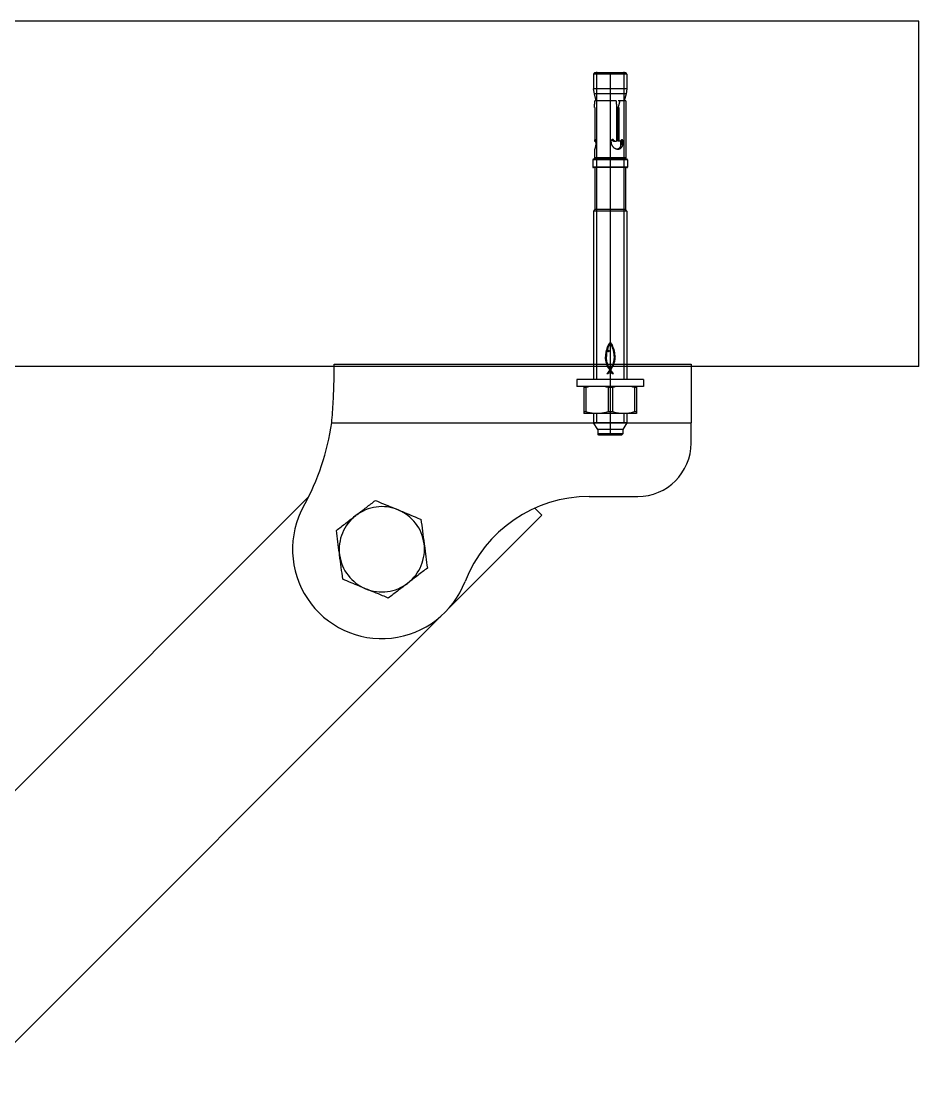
# Model space of a CAD drawing. Header units: millimetres. Extents: x 0 to 42050, y 0 to 29700.
# Drawn here: x 11648 to 13295, y 19559 to 21497 of the extents above; entities that cross this region are included whole.
import ezdxf

# ---------------------------------------------------------------- set-up
doc = ezdxf.new("R2010")
doc.units = ezdxf.units.MM
doc.header["$LTSCALE"] = 50
doc.linetypes.add('CENTER', pattern=[50.8, 31.75, -6.35, 6.35, -6.35])
doc.layers.add('KVC', color=7, linetype='Continuous')

msp = doc.modelspace()

# ---------------------------------------------------------------- linework, layer by layer
at = {"color": 7, "linetype": 'Continuous', "lineweight": 25}
for p, q in [((13295.5, 21497.4), (7381.9, 21497.4)), ((13295.5, 20863.8), (13295.5, 21497.4)), ((13295.5, 20863.8), (7381.9, 20863.8))]:
    msp.add_line(p, q, dxfattribs=at)
at = {"color": 3, "linetype": 'CENTER'}
for p, q in [((12698.8, 21399.9), (12698.8, 21373.3)), ((12759.6, 21399.9), (12698.8, 21399.9)), ((12757, 21402.4), (12701.3, 21402.4)), ((12704, 21404.2), (12704, 20840.4)), ((12729.2, 21402.4), (12729.2, 20738.2)), ((12754.4, 21404.2), (12754.4, 20840.4)), ((12759.6, 21399.9), (12759.6, 21373.3)), ((12700.1, 21364.1), (12698.8, 21373.3)), ((12759.6, 21373.3), (12698.8, 21373.3)), ((12703.5, 21351.3), (12700.1, 21364.1)), ((12758.3, 21364.1), (12700.1, 21364.1)), ((12758.3, 21364.1), (12754.9, 21351.3)), ((12759.6, 21373.3), (12758.3, 21364.1)), ((12700.6, 21338.8), (12700.6, 21338.8)), ((12700.7, 21338.8), (12700.6, 21338.8)), ((12700.7, 21338.8), (12700.7, 21279.7)), ((12739.9, 21351.3), (12700.9, 21351.3)), ((12741, 21338.8), (12741, 21278.6)), ((12745.2, 21338.8), (12741, 21338.8)), ((12742.5, 21338.8), (12742.5, 21279.7)), ((12746.8, 21351.3), (12744.1, 21351.3)), ((12745.2, 21338.8), (12745.2, 21279.7)), ((12757.8, 21351.3), (12746.8, 21351.3)), ((12757.8, 21351.3), (12757.8, 21246.6)), ((12742.5, 21325.8), (12741, 21325.8)), ((12700.7, 21279.6), (12700.7, 21279.7)), ((12700.7, 21279.4), (12700.7, 21279.6)), ((12700.7, 21279.3), (12700.7, 21279.4)), ((12700.7, 21279.2), (12700.7, 21279.3)), ((12700.7, 21279.1), (12700.7, 21279.2)), ((12700.7, 21279), (12700.7, 21279.1)), ((12700.7, 21278.8), (12700.7, 21279)), ((12700.7, 21278.7), (12700.7, 21278.8)), ((12700.7, 21278.6), (12700.7, 21278.7)), ((12700.7, 21278.5), (12700.7, 21278.6)), ((12700.7, 21278.4), (12700.7, 21278.5)), ((12700.7, 21278.3), (12700.7, 21278.4)), ((12700.7, 21278.1), (12700.7, 21278.3)), ((12700.7, 21278), (12700.7, 21278.1)), ((12701.3, 21278.2), (12701.2, 21277.9)), ((12701.4, 21278.5), (12701.3, 21278.2)), ((12701.5, 21278.7), (12701.4, 21278.5)), ((12701.6, 21279), (12701.5, 21278.7)), ((12701.7, 21279.6), (12701.6, 21279.3)), ((12701.6, 21279.3), (12701.6, 21279)), ((12701.8, 21279.7), (12701.7, 21279.6)), ((12702.6, 21279.6), (12701.7, 21279.6)), ((12701.8, 21279.8), (12701.8, 21279.7)), ((12701.9, 21279.8), (12701.8, 21279.8)), ((12701.8, 21279.7), (12701.8, 21279.7)), ((12701.9, 21279.9), (12701.9, 21279.8)), ((12702, 21279.9), (12701.9, 21279.9)), ((12702, 21279.9), (12702, 21279.9)), ((12702, 21279.9), (12702, 21279.9)), ((12702.1, 21279.9), (12702, 21279.9)), ((12702.3, 21279.9), (12702, 21279.9)), ((12702.2, 21279.9), (12702.1, 21280)), ((12702.1, 21280), (12702.1, 21279.9)), ((12702.1, 21280), (12702.1, 21280)), ((12702.1, 21279.9), (12702.1, 21279.9)), ((12702.2, 21279.9), (12702.2, 21279.9)), ((12702.3, 21279.9), (12702.2, 21279.9)), ((12702.4, 21279.9), (12702.3, 21279.9)), ((12702.4, 21279.8), (12702.4, 21279.9)), ((12702.5, 21279.8), (12702.4, 21279.8)), ((12702.5, 21279.7), (12702.5, 21279.8)), ((12702.6, 21279.7), (12702.5, 21279.7)), ((12702.6, 21279.6), (12702.6, 21279.7)), ((12702.7, 21279.5), (12702.6, 21279.6)), ((12702.7, 21279.4), (12702.7, 21279.5)), ((12702.8, 21279.3), (12702.7, 21279.4)), ((12702.8, 21279.2), (12702.8, 21279.3)), ((12702.9, 21279.1), (12702.8, 21279.2)), ((12702.9, 21279), (12702.9, 21279.1)), ((12702.9, 21278.9), (12702.9, 21279)), ((12703, 21278.8), (12702.9, 21278.9)), ((12703, 21278.6), (12703, 21278.8)), ((12703, 21278.5), (12703, 21278.6)), ((12703.1, 21278.3), (12703, 21278.5)), ((12703.1, 21278.2), (12703.1, 21278.3)), ((12703.1, 21278), (12703.1, 21278.2)), ((12731.1, 21278.3), (12731, 21278.1)), ((12731.2, 21278.6), (12731.1, 21278.4)), ((12731.1, 21278.4), (12731.1, 21278.3)), ((12731.3, 21278.8), (12731.2, 21278.6)), ((12731.4, 21279), (12731.3, 21278.8)), ((12731.5, 21279.1), (12731.4, 21279)), ((12731.7, 21279.3), (12731.5, 21279.1)), ((12731.8, 21279.4), (12731.7, 21279.3)), ((12731.9, 21279.5), (12731.8, 21279.4)), ((12732.1, 21279.6), (12731.9, 21279.5)), ((12732.3, 21279.7), (12732.1, 21279.6)), ((12732.2, 21279.6), (12732.1, 21279.6)), ((12732.2, 21279.6), (12732.2, 21279.6)), ((12732.3, 21279.6), (12732.2, 21279.6)), ((12732.4, 21279.8), (12732.3, 21279.7)), ((12732.3, 21279.5), (12732.3, 21279.6)), ((12732.4, 21279.5), (12732.3, 21279.5)), ((12732.6, 21279.9), (12732.4, 21279.8)), ((12732.4, 21279.4), (12732.4, 21279.5)), ((12732.7, 21279.1), (12732.4, 21279.4)), ((12735.3, 21279.4), (12732.4, 21279.4)), ((12732.8, 21280), (12732.6, 21279.9)), ((12733, 21278.8), (12732.7, 21279.1)), ((12733, 21280), (12732.8, 21280)), ((12733.2, 21280), (12733, 21280)), ((12733.3, 21278.4), (12733, 21278.8)), ((12733.4, 21280.1), (12733.2, 21280)), ((12733.6, 21278.1), (12733.3, 21278.4)), ((12733.6, 21280.1), (12733.4, 21280.1)), ((12733.8, 21280.1), (12733.6, 21280.1)), ((12733.9, 21277.9), (12733.6, 21278.1)), ((12734, 21280), (12733.8, 21280.1)), ((12734.2, 21280), (12734, 21280)), ((12734.4, 21280), (12734.2, 21280)), ((12734.6, 21279.9), (12734.4, 21280)), ((12734.8, 21279.8), (12734.6, 21279.9)), ((12734.9, 21279.7), (12734.8, 21279.8)), ((12735.1, 21279.6), (12734.9, 21279.7)), ((12735.3, 21279.4), (12735.1, 21279.6)), ((12735.5, 21279.1), (12735.3, 21279.4)), ((12735.8, 21278.8), (12735.5, 21279.1)), ((12736.1, 21278.4), (12735.8, 21278.8)), ((12736.4, 21278.1), (12736.1, 21278.4)), ((12736.7, 21277.9), (12736.4, 21278.1)), ((12741, 21278.2), (12740.9, 21278)), ((12741, 21278.5), (12741, 21278.6)), ((12741, 21278.4), (12741, 21278.5)), ((12741, 21278.4), (12741, 21278.3)), ((12741, 21278.3), (12741, 21278.2)), ((12742.5, 21279.6), (12742.5, 21279.7)), ((12745.2, 21279.7), (12742.5, 21279.7)), ((12742.5, 21279.4), (12742.5, 21279.6)), ((12742.5, 21279.3), (12742.5, 21279.4)), ((12742.5, 21279.2), (12742.5, 21279.3)), ((12742.6, 21279.1), (12742.5, 21279.2)), ((12742.6, 21279), (12742.6, 21279.1)), ((12742.6, 21278.8), (12742.6, 21279)), ((12742.7, 21278.7), (12742.6, 21278.8)), ((12742.7, 21278.6), (12742.7, 21278.7)), ((12742.7, 21278.5), (12742.7, 21278.6)), ((12742.8, 21278.4), (12742.7, 21278.5)), ((12745.4, 21278.5), (12742.7, 21278.5)), ((12742.9, 21278.2), (12742.8, 21278.4)), ((12743, 21278.1), (12742.9, 21278.2)), ((12743, 21278), (12743, 21278.1)), ((12745.2, 21279.6), (12745.2, 21279.7)), ((12745.2, 21279.4), (12745.2, 21279.6)), ((12745.2, 21279.3), (12745.2, 21279.4)), ((12745.2, 21279.2), (12745.2, 21279.3)), ((12745.2, 21279.1), (12745.2, 21279.2)), ((12745.3, 21279), (12745.2, 21279.1)), ((12745.3, 21278.8), (12745.3, 21279)), ((12745.3, 21278.7), (12745.3, 21278.8)), ((12745.4, 21278.6), (12745.3, 21278.7)), ((12745.4, 21278.5), (12745.4, 21278.6)), ((12745.5, 21278.4), (12745.4, 21278.5)), ((12745.6, 21278.2), (12745.5, 21278.4)), ((12745.7, 21278.1), (12745.6, 21278.2)), ((12745.7, 21278), (12745.7, 21278.1)), ((12748.7, 21278.2), (12748.5, 21277.9)), ((12749, 21278.5), (12748.7, 21278.2)), ((12749.2, 21278.7), (12749, 21278.5)), ((12749.4, 21279), (12749.2, 21278.7)), ((12749.3, 21278.6), (12749.2, 21278.8)), ((12749.3, 21278.5), (12749.3, 21278.6)), ((12749.3, 21278.3), (12749.3, 21278.5)), ((12749.4, 21278.1), (12749.3, 21278.3)), ((12749.6, 21279.3), (12749.4, 21279)), ((12749.4, 21278), (12749.4, 21278.1)), ((12749.9, 21279.6), (12749.6, 21279.3)), ((12749.9, 21279.7), (12749.9, 21279.6)), ((12750, 21279.7), (12749.9, 21279.7)), ((12750.1, 21279.8), (12750, 21279.7)), ((12750.2, 21279.8), (12750.1, 21279.8)), ((12750.3, 21279.9), (12750.2, 21279.8)), ((12750.4, 21279.9), (12750.3, 21279.9)), ((12750.5, 21279.9), (12750.4, 21279.9)), ((12750.5, 21279.9), (12750.5, 21279.9)), ((12750.6, 21279.9), (12750.5, 21279.9)), ((12750.7, 21279.9), (12750.6, 21279.9)), ((12750.7, 21280), (12750.7, 21279.9)), ((12750.8, 21280), (12750.7, 21280)), ((12750.9, 21279.9), (12750.8, 21280)), ((12751, 21279.9), (12750.9, 21279.9)), ((12751.1, 21279.9), (12751, 21279.9)), ((12751.2, 21279.9), (12751.1, 21279.9)), ((12751.3, 21279.8), (12751.2, 21279.9)), ((12751.4, 21279.8), (12751.3, 21279.8)), ((12751.5, 21279.7), (12751.4, 21279.8)), ((12751.6, 21279.7), (12751.5, 21279.7)), ((12751.7, 21279.6), (12751.6, 21279.7)), ((12751.8, 21279.5), (12751.7, 21279.6)), ((12751.8, 21279.4), (12751.8, 21279.5)), ((12751.9, 21279.3), (12751.8, 21279.4)), ((12752, 21279.2), (12751.9, 21279.3)), ((12752, 21279.1), (12752, 21279.2)), ((12752.1, 21279), (12752, 21279.1)), ((12752.2, 21278.9), (12752.1, 21279)), ((12752.2, 21278.8), (12752.2, 21278.9)), ((12752.3, 21278.6), (12752.2, 21278.8)), ((12752.3, 21278.5), (12752.3, 21278.6)), ((12752.3, 21278.3), (12752.3, 21278.5)), ((12752.4, 21278.2), (12752.3, 21278.3)), ((12752.4, 21278), (12752.4, 21278.2)), ((12700.7, 21262.4), (12700.6, 21262.3)), ((12700.6, 21262.3), (12700.6, 21262.2)), ((12700.6, 21262.2), (12700.6, 21262.1)), ((12700.6, 21262.1), (12700.6, 21246.6)), ((12700.6, 21262.1), (12700.6, 21262.1)), ((12700.7, 21277.9), (12700.7, 21278)), ((12700.7, 21277.8), (12700.7, 21277.9)), ((12700.7, 21277.7), (12700.7, 21277.8)), ((12700.8, 21277.6), (12700.7, 21277.7)), ((12700.7, 21277.7), (12700.7, 21277.7)), ((12700.7, 21277.6), (12700.7, 21277.7)), ((12700.7, 21277.5), (12700.7, 21277.6)), ((12700.8, 21277.4), (12700.7, 21277.5)), ((12700.8, 21262.9), (12700.7, 21262.7)), ((12700.7, 21262.7), (12700.7, 21262.5)), ((12700.7, 21262.5), (12700.7, 21262.4)), ((12700.8, 21277.5), (12700.8, 21277.6)), ((12700.8, 21277.4), (12700.8, 21277.5)), ((12700.8, 21277.5), (12700.8, 21277.5)), ((12700.8, 21277.3), (12700.8, 21277.4)), ((12700.8, 21277.4), (12700.8, 21277.4)), ((12700.8, 21277.3), (12700.8, 21277.4)), ((12700.9, 21277.3), (12700.8, 21277.3)), ((12700.8, 21277.2), (12700.8, 21277.3)), ((12700.8, 21277.1), (12700.8, 21277.2)), ((12700.8, 21277), (12700.8, 21277.1)), ((12700.8, 21276.9), (12700.8, 21277)), ((12700.8, 21277), (12700.8, 21277)), ((12700.8, 21276.8), (12700.8, 21276.9)), ((12700.9, 21276.7), (12700.8, 21276.8)), ((12700.8, 21276.8), (12700.8, 21276.8)), ((12700.9, 21263.1), (12700.8, 21262.9)), ((12700.9, 21277.2), (12700.9, 21277.3)), ((12700.9, 21277.3), (12700.9, 21277.3)), ((12700.9, 21277.3), (12700.9, 21277.3)), ((12701, 21277.3), (12700.9, 21277.2)), ((12700.9, 21277.2), (12700.9, 21277.2)), ((12700.9, 21277.2), (12700.9, 21277.2)), ((12703.1, 21277.2), (12700.9, 21277.2)), ((12700.9, 21277.2), (12700.9, 21277.2)), ((12700.9, 21277.2), (12700.9, 21277.2)), ((12700.9, 21277.2), (12700.9, 21277.2)), ((12700.9, 21277.2), (12700.9, 21277.2)), ((12703.1, 21277.2), (12700.9, 21277.2)), ((12700.9, 21276.6), (12700.9, 21276.7)), ((12700.9, 21276.7), (12700.9, 21276.7)), ((12700.9, 21276.5), (12700.9, 21276.6)), ((12700.9, 21276.6), (12700.9, 21276.6)), ((12700.9, 21276.6), (12700.9, 21276.6)), ((12701, 21276.5), (12700.9, 21276.5)), ((12701, 21263.4), (12700.9, 21263.1)), ((12701.1, 21277.4), (12701, 21277.3)), ((12701, 21277.3), (12701, 21277.3)), ((12701, 21277.3), (12701, 21277.3)), ((12701, 21276.5), (12701, 21276.5)), ((12703.1, 21276.5), (12701, 21276.5)), ((12701.1, 21263.7), (12701, 21263.4)), ((12701.2, 21277.6), (12701.1, 21277.5)), ((12701.1, 21277.5), (12701.1, 21277.4)), ((12701.1, 21277.4), (12701.1, 21277.4)), ((12701.2, 21264), (12701.1, 21263.7)), ((12701.2, 21277.9), (12701.2, 21277.8)), ((12703.1, 21277.9), (12701.2, 21277.9)), ((12701.2, 21277.8), (12701.2, 21277.7)), ((12701.2, 21277.7), (12701.2, 21277.6)), ((12701.3, 21264.4), (12701.2, 21264)), ((12701.5, 21264.9), (12701.3, 21264.4)), ((12701.6, 21265.5), (12701.5, 21264.9)), ((12701.8, 21266.1), (12701.6, 21265.5)), ((12702, 21266.7), (12701.8, 21266.1)), ((12702.2, 21267.5), (12702, 21266.7)), ((12702.4, 21268.2), (12702.2, 21267.5)), ((12702.5, 21269), (12702.4, 21268.2)), ((12702.7, 21269.8), (12702.5, 21269)), ((12702.8, 21270.7), (12702.7, 21269.8)), ((12702.9, 21271.6), (12702.8, 21270.7)), ((12703, 21272.5), (12702.9, 21271.6)), ((12703.1, 21275.2), (12703, 21274.8)), ((12703, 21274.4), (12703, 21274.8)), ((12703, 21274.4), (12703, 21274)), ((12703, 21274), (12703, 21273.6)), ((12703, 21273.6), (12703, 21273.3)), ((12703, 21273.3), (12703, 21272.9)), ((12703, 21272.9), (12703, 21272.5)), ((12703.1, 21277.9), (12703.1, 21278)), ((12703.1, 21277.7), (12703.1, 21277.9)), ((12703.1, 21277.6), (12703.1, 21277.7)), ((12703.1, 21277.4), (12703.1, 21277.6)), ((12703.1, 21277.4), (12703.1, 21277.3)), ((12703.1, 21277.3), (12703.1, 21277.1)), ((12703.1, 21277.1), (12703.1, 21276.7)), ((12703.1, 21276.7), (12703.1, 21276.4)), ((12703.1, 21276.4), (12703.1, 21276)), ((12703.1, 21276), (12703.1, 21275.6)), ((12703.1, 21275.6), (12703.1, 21275.2)), ((12731, 21278.1), (12731, 21277.9)), ((12731, 21277.9), (12731, 21277.7)), ((12731, 21277.5), (12731, 21277.7)), ((12731, 21277.3), (12731, 21277.5)), ((12731.1, 21277.1), (12731, 21277.3)), ((12731.1, 21276.7), (12731.1, 21277.1)), ((12731.2, 21276.2), (12731.1, 21276.7)), ((12731.2, 21275.8), (12731.2, 21276.2)), ((12731.2, 21275.3), (12731.2, 21275.8)), ((12731.3, 21274.8), (12731.2, 21275.3)), ((12731.3, 21274.4), (12731.3, 21274.8)), ((12731.3, 21273.8), (12731.3, 21274.4)), ((12731.4, 21273.3), (12731.3, 21273.8)), ((12731.5, 21272.8), (12731.4, 21273.3)), ((12731.6, 21272.2), (12731.5, 21272.8)), ((12731.8, 21271.7), (12731.6, 21272.2)), ((12731.9, 21271.2), (12731.8, 21271.7)), ((12732.1, 21270.6), (12731.9, 21271.2)), ((12732.4, 21270.1), (12732.1, 21270.6)), ((12732.6, 21269.6), (12732.4, 21270.1)), ((12732.9, 21269.1), (12732.6, 21269.6)), ((12733.2, 21268.5), (12732.9, 21269.1)), ((12733.6, 21267.8), (12733.2, 21268.5)), ((12734.1, 21267.2), (12733.6, 21267.8)), ((12734.3, 21277.6), (12733.9, 21277.9)), ((12734.5, 21266.7), (12734.1, 21267.2)), ((12734.7, 21277.3), (12734.3, 21277.6)), ((12735, 21266.1), (12734.5, 21266.7)), ((12735, 21277.1), (12734.7, 21277.3)), ((12735.4, 21276.9), (12735, 21277.1)), ((12735.5, 21265.6), (12735, 21266.1)), ((12735.8, 21276.7), (12735.4, 21276.9)), ((12736, 21265.2), (12735.5, 21265.6)), ((12735.9, 21276.6), (12735.8, 21276.7)), ((12738.6, 21276.7), (12735.8, 21276.7)), ((12736, 21276.6), (12735.9, 21276.6)), ((12736.2, 21276.6), (12736, 21276.6)), ((12736.6, 21264.7), (12736, 21265.2)), ((12736.3, 21276.6), (12736.2, 21276.6)), ((12736.4, 21276.5), (12736.3, 21276.6)), ((12736.5, 21276.5), (12736.4, 21276.5)), ((12739.2, 21276.5), (12736.5, 21276.5)), ((12737.2, 21264.3), (12736.6, 21264.7)), ((12737.1, 21277.6), (12736.7, 21277.9)), ((12737.4, 21277.3), (12737.1, 21277.6)), ((12737.8, 21263.9), (12737.2, 21264.3)), ((12737.8, 21277.1), (12737.4, 21277.3)), ((12738.2, 21276.9), (12737.8, 21277.1)), ((12738.4, 21263.5), (12737.8, 21263.9)), ((12738.6, 21276.7), (12738.2, 21276.9)), ((12739, 21263.2), (12738.4, 21263.5)), ((12738.7, 21276.6), (12738.6, 21276.7)), ((12738.8, 21276.6), (12738.7, 21276.6)), ((12738.9, 21276.6), (12738.8, 21276.6)), ((12739, 21276.6), (12738.9, 21276.6)), ((12739.1, 21276.5), (12739, 21276.6)), ((12739.6, 21262.9), (12739, 21263.2)), ((12739.2, 21276.5), (12739.1, 21276.5)), ((12739.3, 21276.5), (12739.2, 21276.5)), ((12739.4, 21276.5), (12739.3, 21276.5)), ((12739.5, 21276.6), (12739.4, 21276.5)), ((12739.6, 21276.6), (12739.5, 21276.6)), ((12739.7, 21276.6), (12739.6, 21276.6)), ((12740.3, 21262.6), (12739.6, 21262.9)), ((12739.8, 21276.6), (12739.7, 21276.6)), ((12739.9, 21276.7), (12739.8, 21276.6)), ((12740, 21276.7), (12739.9, 21276.7)), ((12740.1, 21276.8), (12740, 21276.7)), ((12740.2, 21276.9), (12740.1, 21276.8)), ((12740.3, 21276.9), (12740.2, 21276.9)), ((12740.4, 21277), (12740.3, 21276.9)), ((12740.9, 21262.4), (12740.3, 21262.6)), ((12740.5, 21277.1), (12740.4, 21277)), ((12740.6, 21277.2), (12740.5, 21277.1)), ((12740.5, 21277.1), (12740.5, 21277.1)), ((12740.7, 21277.3), (12740.6, 21277.2)), ((12740.8, 21277.5), (12740.7, 21277.4)), ((12740.7, 21277.4), (12740.7, 21277.3)), ((12740.9, 21277.7), (12740.8, 21277.6)), ((12740.8, 21277.6), (12740.8, 21277.5)), ((12740.9, 21278), (12740.9, 21277.9)), ((12740.9, 21277.9), (12740.9, 21277.8)), ((12740.9, 21277.8), (12740.9, 21277.7)), ((12741.3, 21262.3), (12740.9, 21262.4)), ((12741.7, 21262.2), (12741.3, 21262.3)), ((12742.1, 21262.2), (12741.7, 21262.2)), ((12742.1, 21262.3), (12741.8, 21262.2)), ((12742.4, 21262.3), (12742.1, 21262.3)), ((12742.4, 21262.1), (12742.1, 21262.2)), ((12742.6, 21262.4), (12742.4, 21262.3)), ((12742.8, 21262.1), (12742.4, 21262.1)), ((12742.9, 21262.5), (12742.6, 21262.4)), ((12743.2, 21262.1), (12742.8, 21262.1)), ((12743.1, 21262.6), (12742.9, 21262.5)), ((12743.1, 21277.9), (12743, 21278)), ((12743.2, 21277.8), (12743.1, 21277.9)), ((12743.4, 21262.7), (12743.1, 21262.6)), ((12743.3, 21277.7), (12743.2, 21277.8)), ((12743.7, 21262.1), (12743.2, 21262.1)), ((12743.4, 21277.6), (12743.3, 21277.7)), ((12743.5, 21277.5), (12743.4, 21277.6)), ((12743.8, 21262.9), (12743.4, 21262.7)), ((12746.1, 21262.7), (12743.4, 21262.7)), ((12743.6, 21277.5), (12743.5, 21277.5)), ((12743.7, 21277.4), (12743.6, 21277.5)), ((12743.8, 21277.4), (12743.7, 21277.4)), ((12744.2, 21262.2), (12743.7, 21262.1)), ((12744.3, 21263.1), (12743.8, 21262.9)), ((12744, 21277.3), (12743.8, 21277.4)), ((12744.1, 21277.3), (12744, 21277.3)), ((12744.2, 21277.3), (12744.1, 21277.3)), ((12744.3, 21277.3), (12744.2, 21277.3)), ((12744.7, 21262.2), (12744.2, 21262.2)), ((12744.4, 21277.2), (12744.3, 21277.3)), ((12744.7, 21263.4), (12744.3, 21263.1)), ((12747.1, 21277.2), (12744.4, 21277.2)), ((12745.1, 21263.7), (12744.7, 21263.4)), ((12745.1, 21262.4), (12744.7, 21262.2)), ((12745.5, 21264), (12745.1, 21263.7)), ((12745.6, 21262.5), (12745.1, 21262.4)), ((12745.9, 21264.4), (12745.5, 21264)), ((12746.1, 21262.7), (12745.6, 21262.5)), ((12745.8, 21277.9), (12745.7, 21278)), ((12745.9, 21277.8), (12745.8, 21277.9)), ((12746, 21277.7), (12745.9, 21277.8)), ((12746.4, 21264.9), (12745.9, 21264.4)), ((12748.7, 21264.4), (12745.9, 21264.4)), ((12746.1, 21277.6), (12746, 21277.7)), ((12746.2, 21277.5), (12746.1, 21277.6)), ((12746.6, 21262.9), (12746.1, 21262.7)), ((12746.3, 21277.5), (12746.2, 21277.5)), ((12746.4, 21277.4), (12746.3, 21277.5)), ((12746.6, 21277.4), (12746.4, 21277.4)), ((12746.9, 21265.5), (12746.4, 21264.9)), ((12746.7, 21277.3), (12746.6, 21277.4)), ((12747, 21263.1), (12746.6, 21262.9)), ((12746.8, 21277.3), (12746.7, 21277.3)), ((12746.9, 21277.3), (12746.8, 21277.3)), ((12747, 21277.3), (12746.9, 21277.3)), ((12747.3, 21266.1), (12746.9, 21265.5)), ((12747.1, 21277.2), (12747, 21277.3)), ((12747.5, 21263.4), (12747, 21263.1)), ((12747.2, 21277.2), (12747.1, 21277.2)), ((12747.3, 21277.3), (12747.2, 21277.2)), ((12747.2, 21277.2), (12747.2, 21277.2)), ((12747.2, 21277.2), (12747.2, 21277.2)), ((12747.2, 21277.2), (12747.2, 21277.2)), ((12747.2, 21277.2), (12747.2, 21277.2)), ((12747.2, 21277.2), (12747.2, 21277.2)), ((12747.5, 21277.3), (12747.3, 21277.3)), ((12747.6, 21266.7), (12747.3, 21266.1)), ((12747.6, 21277.3), (12747.5, 21277.3)), ((12747.9, 21263.7), (12747.5, 21263.4)), ((12747.7, 21277.4), (12747.6, 21277.3)), ((12748, 21267.4), (12747.6, 21266.7)), ((12747.9, 21277.4), (12747.7, 21277.4)), ((12748, 21277.5), (12747.9, 21277.4)), ((12748.3, 21264), (12747.9, 21263.7)), ((12748.1, 21277.6), (12748, 21277.5)), ((12748, 21277.5), (12748, 21267.6)), ((12748.3, 21276.9), (12748, 21276.7)), ((12748.3, 21268.2), (12748, 21267.4)), ((12748.2, 21277.7), (12748.1, 21277.6)), ((12748.4, 21277.8), (12748.2, 21277.7)), ((12748.5, 21277.1), (12748.3, 21276.9)), ((12748.6, 21269), (12748.3, 21268.2)), ((12748.7, 21264.4), (12748.3, 21264)), ((12748.5, 21277.9), (12748.4, 21277.8)), ((12748.8, 21277.3), (12748.5, 21277.1)), ((12748.8, 21269.8), (12748.6, 21269)), ((12749.2, 21264.9), (12748.7, 21264.4)), ((12749, 21277.5), (12748.8, 21277.3)), ((12749, 21270.7), (12748.8, 21269.8)), ((12749.2, 21277.7), (12749, 21277.5)), ((12749.1, 21271.6), (12749, 21270.7)), ((12749.2, 21272.5), (12749.1, 21271.6)), ((12749.4, 21277.9), (12749.2, 21277.7)), ((12749.3, 21272.9), (12749.2, 21272.5)), ((12752.2, 21272.5), (12749.2, 21272.5)), ((12749.7, 21265.5), (12749.2, 21264.9)), ((12749.4, 21276), (12749.3, 21275.6)), ((12749.3, 21275.6), (12749.3, 21275.2)), ((12749.3, 21275.2), (12749.3, 21274.8)), ((12749.3, 21274.4), (12749.3, 21274.8)), ((12752.3, 21274.8), (12749.3, 21274.8)), ((12749.3, 21274.4), (12749.3, 21274)), ((12749.3, 21274), (12749.3, 21273.6)), ((12749.3, 21273.6), (12749.3, 21273.2)), ((12749.3, 21273.2), (12749.3, 21272.9)), ((12749.4, 21277.8), (12749.4, 21278)), ((12749.4, 21277.6), (12749.4, 21277.8)), ((12749.4, 21277.5), (12749.4, 21277.6)), ((12749.4, 21277.5), (12749.4, 21277.3)), ((12749.4, 21277.3), (12749.4, 21277.1)), ((12749.4, 21277.1), (12749.4, 21276.7)), ((12752.4, 21277.1), (12749.4, 21277.1)), ((12749.4, 21276.7), (12749.4, 21276.4)), ((12749.4, 21276.4), (12749.4, 21276)), ((12750.1, 21266.1), (12749.7, 21265.5)), ((12750.5, 21266.7), (12750.1, 21266.1)), ((12750.9, 21267.5), (12750.5, 21266.7)), ((12751.2, 21268.2), (12750.9, 21267.5)), ((12751.5, 21269), (12751.2, 21268.2)), ((12751.7, 21269.8), (12751.5, 21269)), ((12751.9, 21270.7), (12751.7, 21269.8)), ((12752.1, 21271.6), (12751.9, 21270.7)), ((12752.2, 21272.5), (12752.1, 21271.6)), ((12752.3, 21272.9), (12752.2, 21272.5)), ((12752.4, 21275.6), (12752.3, 21275.2)), ((12752.3, 21275.2), (12752.3, 21274.8)), ((12752.3, 21274.4), (12752.3, 21274.8)), ((12752.3, 21274.4), (12752.3, 21274)), ((12752.3, 21274), (12752.3, 21273.6)), ((12752.3, 21273.6), (12752.3, 21273.3)), ((12752.3, 21273.3), (12752.3, 21272.9)), ((12752.4, 21277.9), (12752.4, 21278)), ((12752.4, 21277.7), (12752.4, 21277.9)), ((12752.4, 21277.6), (12752.4, 21277.7)), ((12752.4, 21277.4), (12752.4, 21277.6)), ((12752.4, 21277.4), (12752.4, 21277.3)), ((12752.4, 21277.3), (12752.4, 21277.1)), ((12752.4, 21277.1), (12752.4, 21276.7)), ((12752.4, 21276.7), (12752.4, 21276.4)), ((12752.4, 21276.4), (12752.4, 21276)), ((12752.4, 21276), (12752.4, 21275.6)), ((12697.5, 21243), (12697.5, 21229.7)), ((12760.9, 21243), (12697.5, 21243)), ((12759.9, 21244.1), (12698.5, 21244.1)), ((12757.8, 21246.6), (12700.6, 21246.6)), ((12760.9, 21243), (12760.9, 21229.7)), ((12760.9, 21229.7), (12697.5, 21229.7)), ((12759.9, 21228.7), (12698.5, 21228.7)), ((12701.1, 21228.7), (12701.1, 21152.1)), ((12757.3, 21228.7), (12757.3, 21152.1)), ((12701.1, 21152.1), (12698.5, 21148.8)), ((12698.5, 21148.8), (12698.5, 20840.4)), ((12759.9, 21148.8), (12698.5, 21148.8)), ((12757.3, 21152.1), (12701.1, 21152.1)), ((12759.9, 21148.8), (12757.3, 21152.1)), ((12759.9, 21148.8), (12759.9, 20840.4)), ((12721.3, 20890.6), (12721, 20889.1)), ((12721.6, 20892), (12721.3, 20890.6)), ((12721.9, 20893.4), (12721.6, 20892)), ((12722.2, 20894.7), (12721.9, 20893.4)), ((12722.7, 20896), (12722.2, 20894.7)), ((12723.1, 20897.3), (12722.7, 20896)), ((12723.1, 20891.8), (12722.8, 20890.5)), ((12723.7, 20898.8), (12723.1, 20897.3)), ((12723.4, 20893.2), (12723.1, 20891.8)), ((12723.8, 20894.5), (12723.4, 20893.2)), ((12724.3, 20900.4), (12723.7, 20898.8)), ((12724.2, 20895.8), (12723.8, 20894.5)), ((12724.6, 20897.1), (12724.2, 20895.8)), ((12725, 20901.9), (12724.3, 20900.4)), ((12725.1, 20898.3), (12724.6, 20897.1)), ((12725.7, 20903.3), (12725, 20901.9)), ((12725.2, 20892.8), (12725, 20892.4)), ((12725, 20891.8), (12725, 20892.4)), ((12725.1, 20891.7), (12725, 20891.8)), ((12725.6, 20899.6), (12725.1, 20898.3)), ((12725.3, 20891.5), (12725.1, 20891.7)), ((12725.5, 20893.2), (12725.2, 20892.8)), ((12725.4, 20891.3), (12725.3, 20891.5)), ((12725.8, 20891.2), (12725.4, 20891.3)), ((12725.8, 20893.4), (12725.5, 20893.2)), ((12726.1, 20900.8), (12725.6, 20899.6)), ((12726.5, 20904.8), (12725.7, 20903.3)), ((12726.2, 20893.5), (12725.8, 20893.4)), ((12726.2, 20891.2), (12725.8, 20891.2)), ((12726.7, 20902), (12726.1, 20900.8)), ((12726.6, 20893.4), (12726.2, 20893.5)), ((12726.6, 20891.4), (12726.2, 20891.2)), ((12727.4, 20906.2), (12726.5, 20904.8)), ((12726.9, 20893.2), (12726.6, 20893.4)), ((12726.9, 20891.7), (12726.6, 20891.4)), ((12727.4, 20903.1), (12726.7, 20902)), ((12727.1, 20892.9), (12726.9, 20893.2)), ((12727.1, 20892.1), (12726.9, 20891.7)), ((12727.2, 20892.5), (12727.1, 20892.9)), ((12727.2, 20892.5), (12727.1, 20892.1)), ((12728.3, 20907.5), (12727.4, 20906.2)), ((12728, 20904.3), (12727.4, 20903.1)), ((12728.4, 20905), (12728, 20904.3)), ((12729.3, 20908.9), (12728.3, 20907.5)), ((12728.8, 20905.6), (12728.4, 20905)), ((12729.3, 20906.3), (12728.8, 20905.6)), ((12730.2, 20907.7), (12729.3, 20908.9)), ((12730.2, 20905), (12729.3, 20906.3)), ((12731, 20906.5), (12730.2, 20907.7)), ((12731, 20903.6), (12730.2, 20905)), ((12731.7, 20905.3), (12731, 20906.5)), ((12731.7, 20902.3), (12731, 20903.6)), ((12732.5, 20904.1), (12731.7, 20905.3)), ((12732.4, 20900.9), (12731.7, 20902.3)), ((12733.1, 20899.6), (12732.4, 20900.9)), ((12733.1, 20902.8), (12732.5, 20904.1)), ((12733.8, 20901.6), (12733.1, 20902.8)), ((12733.6, 20898.2), (12733.1, 20899.6)), ((12734.2, 20896.7), (12733.6, 20898.2)), ((12734.3, 20900.3), (12733.8, 20901.6)), ((12734.6, 20895.3), (12734.2, 20896.7)), ((12734.9, 20899), (12734.3, 20900.3)), ((12735.1, 20893.8), (12734.6, 20895.3)), ((12735.4, 20897.7), (12734.9, 20899)), ((12735.4, 20892.5), (12735.1, 20893.8)), ((12735.8, 20896.4), (12735.4, 20897.7)), ((12735.7, 20891.2), (12735.4, 20892.5)), ((12735.9, 20889.8), (12735.7, 20891.2)), ((12736.3, 20895), (12735.8, 20896.4)), ((12736.6, 20893.7), (12736.3, 20895)), ((12737, 20892.3), (12736.6, 20893.7)), ((12737.2, 20890.9), (12737, 20892.3)), ((12737.5, 20889.5), (12737.2, 20890.9)), ((12720.6, 20883.3), (12720.5, 20881.9)), ((12720.6, 20880.4), (12720.5, 20881.9)), ((12720.7, 20886.2), (12720.6, 20884.8)), ((12720.6, 20884.8), (12720.6, 20883.3)), ((12720.7, 20878.9), (12720.6, 20880.4)), ((12720.9, 20887.7), (12720.7, 20886.2)), ((12720.8, 20877.5), (12720.7, 20878.9)), ((12721, 20876.1), (12720.8, 20877.5)), ((12721, 20889.1), (12720.9, 20887.7)), ((12721.3, 20874.7), (12721, 20876.1)), ((12721.6, 20873.3), (12721.3, 20874.7)), ((12721.9, 20871.8), (12721.6, 20873.3)), ((12722.3, 20870.3), (12721.9, 20871.8)), ((12722.2, 20886.4), (12722.1, 20885)), ((12722.1, 20885), (12722.1, 20883.6)), ((12722.1, 20883.6), (12722.1, 20882.2)), ((12722.1, 20880.8), (12722.1, 20882.2)), ((12722.2, 20879.4), (12722.1, 20880.8)), ((12722.4, 20887.8), (12722.2, 20886.4)), ((12722.3, 20878), (12722.2, 20879.4)), ((12722.5, 20876.7), (12722.3, 20878)), ((12722.6, 20889.1), (12722.4, 20887.8)), ((12722.7, 20875.3), (12722.5, 20876.7)), ((12722.8, 20890.5), (12722.6, 20889.1)), ((12723, 20873.9), (12722.7, 20875.3)), ((12723.3, 20872.6), (12723, 20873.9)), ((12723.6, 20871.2), (12723.3, 20872.6)), ((12724.1, 20869.8), (12723.6, 20871.2)), ((12735.1, 20872.4), (12734.8, 20871.1)), ((12735.4, 20873.7), (12735.1, 20872.4)), ((12735.7, 20875), (12735.4, 20873.7)), ((12735.9, 20876.3), (12735.7, 20875)), ((12736.1, 20888.5), (12735.9, 20889.8)), ((12736.1, 20877.7), (12735.9, 20876.3)), ((12736.3, 20887.1), (12736.1, 20888.5)), ((12736.3, 20879), (12736.1, 20877.7)), ((12736.5, 20871.3), (12736.1, 20870)), ((12736.4, 20885.8), (12736.3, 20887.1)), ((12736.4, 20880.4), (12736.3, 20879)), ((12736.4, 20884.4), (12736.4, 20885.8)), ((12736.5, 20883.1), (12736.4, 20884.4)), ((12736.5, 20883.1), (12736.4, 20881.7)), ((12736.4, 20881.7), (12736.4, 20880.4)), ((12736.8, 20872.6), (12736.5, 20871.3)), ((12737.1, 20874), (12736.8, 20872.6)), ((12737.3, 20875.3), (12737.1, 20874)), ((12737.6, 20876.7), (12737.3, 20875.3)), ((12737.7, 20888.1), (12737.5, 20889.5)), ((12737.7, 20878.1), (12737.6, 20876.7)), ((12737.8, 20886.6), (12737.7, 20888.1)), ((12737.8, 20879.5), (12737.7, 20878.1)), ((12737.9, 20885.2), (12737.8, 20886.6)), ((12737.9, 20880.9), (12737.8, 20879.5)), ((12738, 20883.7), (12737.9, 20885.2)), ((12738, 20882.3), (12737.9, 20880.9)), ((12738, 20882.3), (12738, 20883.7)), ((12722.8, 20868.8), (12722.3, 20870.3)), ((12723.3, 20867.4), (12722.8, 20868.8)), ((12724.1, 20852), (12723, 20850.7)), ((12723.8, 20865.9), (12723.3, 20867.4)), ((12724.4, 20864.5), (12723.8, 20865.9)), ((12724.5, 20868.4), (12724.1, 20869.8)), ((12725.2, 20853.4), (12724.1, 20852)), ((12725.1, 20863.1), (12724.4, 20864.5)), ((12725, 20867), (12724.5, 20868.4)), ((12726, 20852), (12724.9, 20850.6)), ((12725.6, 20865.7), (12725, 20867)), ((12725.8, 20861.8), (12725.1, 20863.1)), ((12726.3, 20854.9), (12725.2, 20853.4)), ((12726.2, 20864.3), (12725.6, 20865.7)), ((12726.6, 20860.4), (12725.8, 20861.8)), ((12727.1, 20853.4), (12726, 20852)), ((12726.9, 20863), (12726.2, 20864.3)), ((12727.3, 20856.3), (12726.3, 20854.9)), ((12727.4, 20859.1), (12726.6, 20860.4)), ((12727.6, 20861.7), (12726.9, 20863)), ((12728.2, 20854.9), (12727.1, 20853.4)), ((12728.3, 20857.8), (12727.3, 20856.3)), ((12728.3, 20857.8), (12727.4, 20859.1)), ((12728.3, 20860.5), (12727.6, 20861.7)), ((12729.2, 20856.4), (12728.2, 20854.9)), ((12729.1, 20859.2), (12728.3, 20860.5)), ((12729.2, 20859.2), (12729.1, 20859.2)), ((12729.9, 20860.3), (12729.2, 20859.2)), ((12730.2, 20854.9), (12729.2, 20856.4)), ((12730.6, 20861.4), (12729.9, 20860.3)), ((12730.9, 20859), (12730.1, 20857.8)), ((12730.1, 20857.8), (12730.1, 20857.7)), ((12731.1, 20856.2), (12730.1, 20857.7)), ((12731.2, 20853.4), (12730.2, 20854.9)), ((12731.3, 20862.5), (12730.6, 20861.4)), ((12731.6, 20860.1), (12730.9, 20859)), ((12732.2, 20854.7), (12731.1, 20856.2)), ((12732.3, 20852), (12731.2, 20853.4)), ((12731.9, 20863.7), (12731.3, 20862.5)), ((12732.3, 20861.3), (12731.6, 20860.1)), ((12732.4, 20864.9), (12731.9, 20863.7)), ((12733.3, 20853.2), (12732.2, 20854.7)), ((12733, 20862.5), (12732.3, 20861.3)), ((12733.5, 20850.6), (12732.3, 20852)), ((12733, 20866.1), (12732.4, 20864.9)), ((12733.5, 20867.3), (12733, 20866.1)), ((12733.6, 20863.7), (12733, 20862.5)), ((12734.4, 20851.8), (12733.3, 20853.2)), ((12734, 20868.5), (12733.5, 20867.3)), ((12734.2, 20864.9), (12733.6, 20863.7)), ((12734.4, 20869.8), (12734, 20868.5)), ((12734.7, 20866.2), (12734.2, 20864.9)), ((12734.8, 20871.1), (12734.4, 20869.8)), ((12735.4, 20850.6), (12734.4, 20851.8)), ((12735.2, 20867.4), (12734.7, 20866.2)), ((12735.7, 20868.7), (12735.2, 20867.4)), ((12736.1, 20870), (12735.7, 20868.7)), ((12667.9, 20840.4), (12667.9, 20827.6)), ((12790.5, 20840.4), (12667.9, 20840.4)), ((12723.2, 20850.7), (12723, 20850.7)), ((12724.9, 20850.6), (12723.2, 20850.7)), ((12735.4, 20850.6), (12733.5, 20850.6)), ((12790.5, 20840.4), (12790.5, 20827.6)), ((12790.5, 20827.6), (12667.9, 20827.6)), ((12680.7, 20827.6), (12680.7, 20777.6)), ((12684.6, 20825.6), (12680.7, 20825.6)), ((12686.2, 20826), (12684.6, 20825.6)), ((12684.6, 20825.6), (12684.6, 20780.7)), ((12687.7, 20826.4), (12686.2, 20826)), ((12689.1, 20826.8), (12687.7, 20826.4)), ((12690.6, 20827.1), (12689.1, 20826.8)), ((12692, 20827.4), (12690.6, 20827.1)), ((12693.5, 20827.6), (12692, 20827.4)), ((12717.8, 20827.4), (12716.4, 20827.6)), ((12719.3, 20827.1), (12717.8, 20827.4)), ((12720.7, 20826.8), (12719.3, 20827.1)), ((12722.2, 20826.4), (12720.7, 20826.8)), ((12723.7, 20826), (12722.2, 20826.4)), ((12725.2, 20825.6), (12723.7, 20826)), ((12725.2, 20825.6), (12725.2, 20780.7)), ((12733.2, 20825.6), (12725.2, 20825.6)), ((12734.7, 20826), (12733.2, 20825.6)), ((12733.2, 20825.6), (12733.2, 20780.7)), ((12736.2, 20826.4), (12734.7, 20826)), ((12737.7, 20826.8), (12736.2, 20826.4)), ((12739.1, 20827.1), (12737.7, 20826.8)), ((12740.6, 20827.4), (12739.1, 20827.1)), ((12742, 20827.6), (12740.6, 20827.4)), ((12766.3, 20827.4), (12764.9, 20827.6)), ((12767.8, 20827.1), (12766.3, 20827.4)), ((12769.3, 20826.8), (12767.8, 20827.1)), ((12770.7, 20826.4), (12769.3, 20826.8)), ((12772.2, 20826), (12770.7, 20826.4)), ((12773.8, 20825.6), (12772.2, 20826)), ((12773.8, 20825.6), (12773.8, 20780.7)), ((12777.7, 20825.6), (12773.8, 20825.6)), ((12777.7, 20827.6), (12777.7, 20777.6)), ((12684.6, 20780.7), (12680.7, 20780.7)), ((12777.7, 20777.6), (12680.7, 20777.6)), ((12686.6, 20780.1), (12684.6, 20780.7)), ((12688.5, 20779.6), (12686.6, 20780.1)), ((12690.4, 20779.2), (12688.5, 20779.6)), ((12692.3, 20778.8), (12690.4, 20779.2)), ((12694.1, 20778.5), (12692.3, 20778.8)), ((12696, 20778.2), (12694.1, 20778.5)), ((12697.8, 20778), (12696, 20778.2)), ((12699.6, 20777.8), (12697.8, 20778)), ((12698.5, 20777.6), (12698.5, 20760.8)), ((12701.3, 20777.7), (12699.6, 20777.8)), ((12703.1, 20777.6), (12701.3, 20777.7)), ((12704.9, 20777.6), (12703.1, 20777.6)), ((12704, 20777.6), (12704, 20760.8)), ((12706.7, 20777.6), (12704.9, 20777.6)), ((12708.5, 20777.7), (12706.7, 20777.6)), ((12710.3, 20777.8), (12708.5, 20777.7)), ((12712.1, 20778), (12710.3, 20777.8)), ((12713.9, 20778.2), (12712.1, 20778)), ((12715.7, 20778.5), (12713.9, 20778.2)), ((12717.6, 20778.8), (12715.7, 20778.5)), ((12719.4, 20779.2), (12717.6, 20778.8)), ((12721.3, 20779.6), (12719.4, 20779.2)), ((12723.3, 20780.1), (12721.3, 20779.6)), ((12725.2, 20780.7), (12723.3, 20780.1)), ((12733.2, 20780.7), (12725.2, 20780.7)), ((12735.6, 20780), (12733.2, 20780.7)), ((12737.9, 20779.4), (12735.6, 20780)), ((12740.2, 20778.9), (12737.9, 20779.4)), ((12742.5, 20778.5), (12740.2, 20778.9)), ((12744.7, 20778.2), (12742.5, 20778.5)), ((12746.9, 20777.9), (12744.7, 20778.2)), ((12749.1, 20777.7), (12746.9, 20777.9)), ((12751.3, 20777.6), (12749.1, 20777.7)), ((12753.5, 20777.6), (12751.3, 20777.6)), ((12755.4, 20777.6), (12753.5, 20777.6)), ((12754.4, 20777.6), (12754.4, 20760.8)), ((12757.4, 20777.7), (12755.4, 20777.6)), ((12759.4, 20777.8), (12757.4, 20777.7)), ((12761.4, 20778.1), (12759.4, 20777.8)), ((12759.9, 20777.6), (12759.9, 20760.8)), ((12763.3, 20778.3), (12761.4, 20778.1)), ((12765.4, 20778.7), (12763.3, 20778.3)), ((12767.4, 20779.1), (12765.4, 20778.7)), ((12769.5, 20779.5), (12767.4, 20779.1)), ((12771.6, 20780.1), (12769.5, 20779.5)), ((12773.8, 20780.7), (12771.6, 20780.1)), ((12777.7, 20780.7), (12773.8, 20780.7)), ((12706.2, 20748.4), (12698.5, 20760.8)), ((12759.9, 20760.8), (12698.5, 20760.8)), ((12759.9, 20760.8), (12752.2, 20748.4)), ((12706.2, 20748.4), (12706.2, 20740.3)), ((12752.2, 20748.4), (12706.2, 20748.4)), ((12708.2, 20738.2), (12706.2, 20740.3)), ((12752.2, 20740.3), (12706.2, 20740.3)), ((12750.1, 20738.2), (12708.2, 20738.2)), ((12752.2, 20740.3), (12750.1, 20738.2)), ((12752.2, 20748.4), (12752.2, 20740.3))]:
    msp.add_line(p, q, dxfattribs=at)
for centre, radius, start, end in [((12701.3, 21399.9), 2.55, 90, 180), ((12757, 21399.9), 2.55, 360, 90), ((12698.5, 21243), 1.02, 90, 179.9991), ((12703.1, 21246.6), 2.55, 180, 270), ((12755.3, 21246.6), 2.55, 270, 0), ((12759.9, 21243), 1.02, 0.0009, 90), ((12698.5, 21229.7), 1.02, 180.0009, 270), ((12759.9, 21229.7), 1.02, 270, 359.9991)]:
    msp.add_arc(centre, radius, start, end, dxfattribs=at)
at = {"color": 3, "linetype": 'CENTER', "extrusion": (0, 0, -1)}
for centre, major_axis, ratio, start_param, end_param in [((12729.2, 21338.8), (0, -90.6), 0.315697, 1.570796, 1.709294), ((12729.2, 21306.2), (-24.8, 327), 0.043494, 1.435601, 1.474263), ((12729.2, 21338.8), (-25.3, -90.6), 0.146629, 4.532876, 4.671831)]:
    msp.add_ellipse(centre, major_axis=major_axis, ratio=ratio, start_param=start_param, end_param=end_param, dxfattribs=at)
at = {"layer": 'KVC', "color": 3, "linetype": 'Continuous', "lineweight": 25}
for p, q in [((12222.5, 20868.3), (12877.6, 20868.3)), ((12222.5, 20836.8), (12222.5, 20868.3)), ((12877.6, 20868.3), (12877.6, 20760.7)), ((12218.2, 20760.7), (12877.6, 20760.7)), ((12877.6, 20723.5), (12877.6, 20760.7)), ((11340.9, 19790.4), (12176.2, 20625.7)), ((12690.8, 20625.7), (12779.8, 20625.7)), ((12593.3, 20601.8), (12590.8, 20604.3)), ((12599.1, 20596.1), (12593.3, 20601.8)), ((12603.7, 20591.4), (12434.6, 20422.3)), ((12602.6, 20592.6), (12599.1, 20596.1)), ((12603.7, 20591.4), (12602.6, 20592.6)), ((12416.8, 20404.4), (11571.8, 19559.5))]:
    msp.add_line(p, q, dxfattribs=at)
for centre, radius, start, end in [((11782.5, 20822.2), 440, 330.9331, 351.9738), ((12779.8, 20723.5), 97.8, 270, 0), ((12690.8, 20381.2), 244.4, 90, 158.8042), ((12310.2, 20528.8), 163.8, 150.9331, 338.8042)]:
    msp.add_arc(centre, radius, start, end, dxfattribs=at)
at = {"layer": 'KVC', "color": 7, "linetype": 'Continuous', "lineweight": 25}
for start, end in [(67.5517, 127.5517), (7.5517, 67.5517), (127.5517, 187.5517), (307.5517, 7.5517), (187.5517, 247.5517), (247.5517, 307.5517)]:
    msp.add_arc((12310.2, 20528.8), 78.2, start, end, dxfattribs=at)
at = {"layer": 'KVC', "color": 3, "linetype": 'Continuous', "lineweight": 25}
msp.add_open_spline([(12218.2, 20760.7), (12218.8, 20767.2), (12219.9, 20780.5), (12221.1, 20800.3), (12222, 20819.9), (12222.3, 20831.1), (12222.5, 20836.8)], degree=3, knots=[0, 0, 0, 0, 0.229978, 0.473247, 0.729897, 1, 1, 1, 1], dxfattribs=at)
at = {"layer": 'KVC', "color": 7, "linetype": 'Continuous', "lineweight": 25}
for points, knots in [([(12262.6, 20590.8), (12263.4, 20591.5), (12269.8, 20596.4), (12282, 20605.8), (12292.9, 20614.1), (12298.4, 20618.4)], [0, 0, 0, 0, 0.0700858, 0.5307797, 1, 1, 1, 1]), ([(12298.4, 20618.4), (12308.4, 20614.2), (12322.2, 20608.5), (12336.3, 20602.7), (12340.1, 20601.1)], [0, 0, 0, 0, 0.731364, 1, 1, 1, 1]), ([(12340.1, 20601.1), (12350.6, 20596.8), (12364.7, 20590.9), (12378.3, 20585.3), (12381.9, 20583.9)], [0, 0, 0, 0, 0.742448, 1, 1, 1, 1]), ([(12226.8, 20563.3), (12232.6, 20567.8), (12244.3, 20576.8), (12256.5, 20586.1), (12262.6, 20590.8)], [0, 0, 0, 0, 0.495456, 1, 1, 1, 1]), ([(12381.9, 20583.9), (12382.8, 20576.6), (12384.8, 20561.9), (12386.8, 20546.8), (12387.8, 20539.1)], [0, 0, 0, 0, 0.495458, 1, 1, 1, 1]), ([(12232.7, 20518.5), (12232.6, 20519.6), (12231.5, 20527.6), (12229.5, 20542.8), (12227.7, 20556.4), (12226.8, 20563.3)], [0, 0, 0, 0, 0.070086, 0.530782, 1, 1, 1, 1]), ([(12387.8, 20539.1), (12387.9, 20538), (12389, 20530), (12391, 20514.9), (12392.8, 20501.2), (12393.7, 20494.3)], [0, 0, 0, 0, 0.070087, 0.530782, 1, 1, 1, 1]), ([(12238.6, 20473.8), (12237.7, 20481.1), (12235.7, 20495.7), (12233.7, 20510.9), (12232.7, 20518.5)], [0, 0, 0, 0, 0.495458, 1, 1, 1, 1]), ([(12393.7, 20494.3), (12387.9, 20489.9), (12376.2, 20480.8), (12364, 20471.5), (12357.9, 20466.8)], [0, 0, 0, 0, 0.495455, 1, 1, 1, 1]), ([(12280.4, 20456.5), (12276.6, 20458.1), (12262.5, 20463.9), (12248.7, 20469.6), (12238.6, 20473.8)], [0, 0, 0, 0, 0.268631, 1, 1, 1, 1]), ([(12357.9, 20466.8), (12357.1, 20466.2), (12350.6, 20461.2), (12338.5, 20451.9), (12327.6, 20443.5), (12322.1, 20439.3)], [0, 0, 0, 0, 0.070086, 0.530782, 1, 1, 1, 1]), ([(12322.1, 20439.3), (12318.6, 20440.7), (12305, 20446.4), (12290.9, 20452.2), (12280.4, 20456.5)], [0, 0, 0, 0, 0.257552, 1, 1, 1, 1])]:
    msp.add_open_spline(points, degree=3, knots=knots, dxfattribs=at)

doc.saveas('drawing.dxf')
